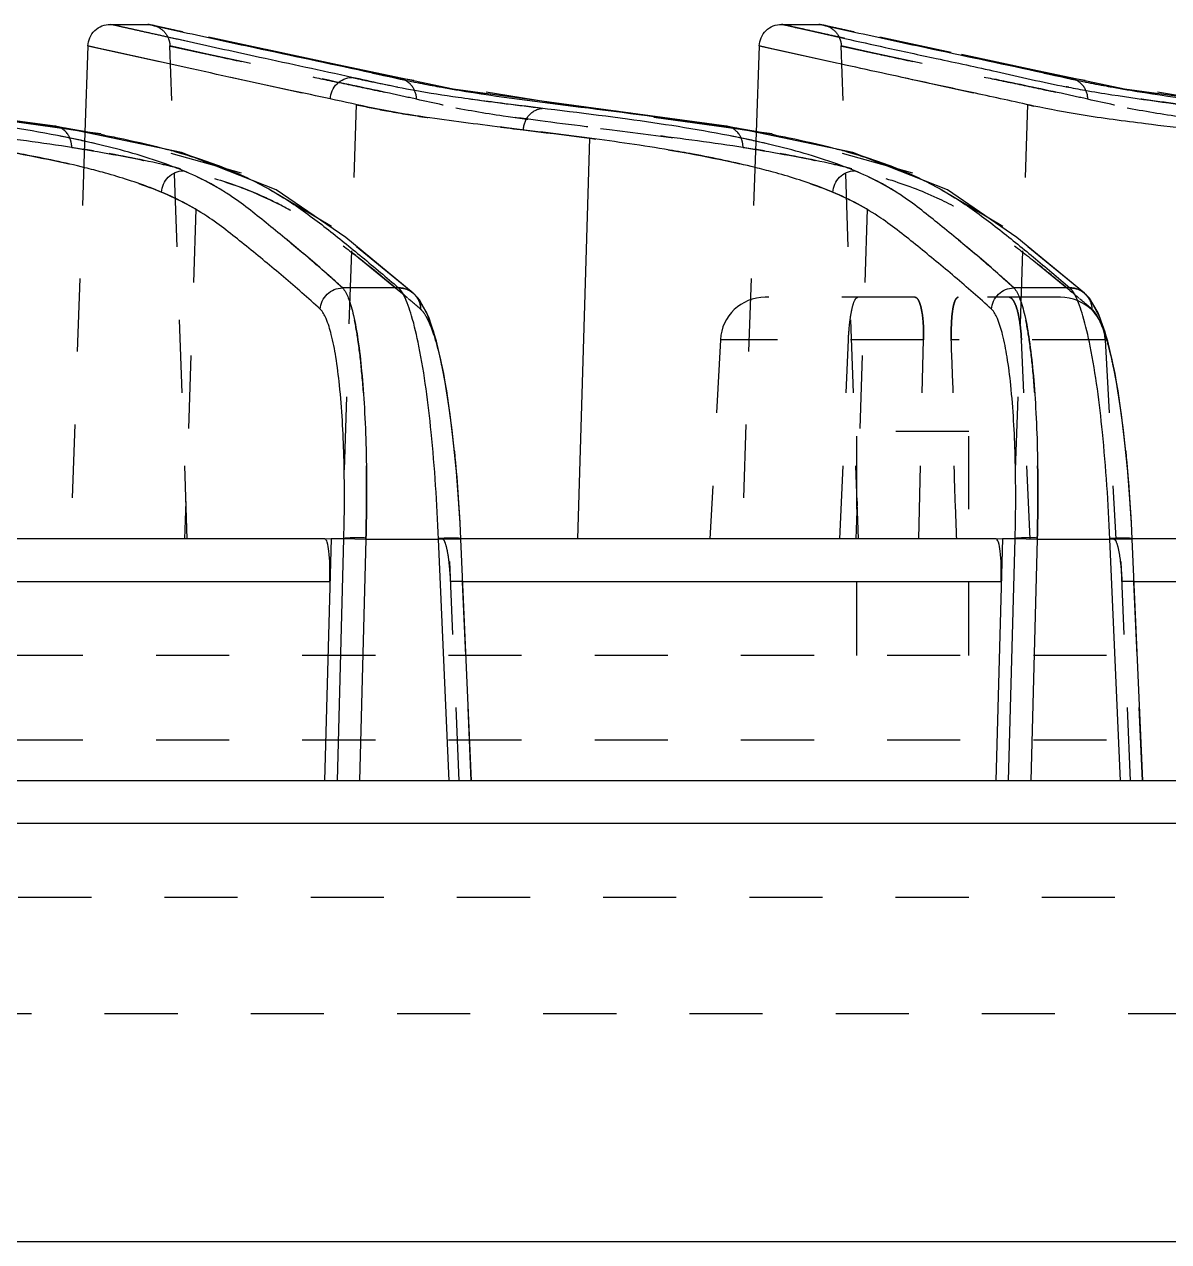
# Model space of a CAD drawing. Header units: millimetres. Extents: x 547 to 3706, y -10485 to 2068.
# Drawn here: x 1372.99 to 1398.56, y 1363.38 to 1390.58 of the extents above; entities that cross this region are included whole.
import ezdxf

# ---------------------------------------------------------------- set-up
doc = ezdxf.new("R2010")
doc.units = ezdxf.units.MM
doc.header["$LTSCALE"] = 16.335
doc.linetypes.add('HIDDEN', pattern=[0.2, 0.1, -0.1])
doc.layers.get('0').update_dxf_attribs({"linetype": 'CONTINUOUS'})
doc.layers.add('DEFAULT_2', color=8, linetype='HIDDEN')

msp = doc.modelspace()

# ---------------------------------------------------------------- linework, layer by layer
at = {"color": 7, "linetype": 'Continuous'}
for p, q in [((1374.91, 1390.583), (1375.744, 1390.583)), ((1375.156, 1390.528), (1374.91, 1390.583)), ((1375.686, 1390.41), (1375.156, 1390.528)), ((1375.969, 1390.535), (1376.537, 1390.411)), ((1389.91, 1390.583), (1390.744, 1390.583)), ((1390.298, 1390.497), (1390.628, 1390.423)), ((1390.628, 1390.423), (1391.327, 1390.268)), ((1390.969, 1390.535), (1391.537, 1390.411)), ((1375.785, 1390.388), (1375.686, 1390.41)), ((1376.673, 1390.191), (1375.785, 1390.388)), ((1374.41, 1390.1), (1374.343, 1388.169)), ((1374.661, 1390.045), (1374.41, 1390.1)), ((1374.971, 1389.976), (1374.661, 1390.045)), ((1376.733, 1389.587), (1374.971, 1389.976)), ((1389.41, 1390.1), (1389.343, 1388.169)), ((1389.695, 1390.037), (1389.41, 1390.1)), ((1389.9, 1389.991), (1389.695, 1390.037)), ((1391.14, 1389.718), (1389.9, 1389.991)), ((1382.572, 1389.133), (1379.988, 1389.677)), ((1391.22, 1389.7), (1391.14, 1389.718)), ((1381.378, 1389.378), (1381.371, 1389.38)), ((1396.378, 1389.378), (1396.371, 1389.38)), ((1373.677, 1388.307), (1367.572, 1389.133)), ((1388.677, 1388.307), (1382.572, 1389.133)), ((1373.677, 1388.308), (1373.589, 1388.311)), ((1374.343, 1388.184), (1373.673, 1388.278)), ((1373.677, 1388.308), (1373.677, 1388.308)), ((1376.499, 1387.72), (1373.677, 1388.308)), ((1388.677, 1388.308), (1388.589, 1388.311)), ((1389.343, 1388.184), (1388.673, 1388.278)), ((1388.677, 1388.308), (1388.677, 1388.308)), ((1391.499, 1387.72), (1388.677, 1388.308)), ((1385.62, 1388.037), (1385.351, 1379.084)), ((1378.617, 1386.883), (1376.499, 1387.72)), ((1393.617, 1386.883), (1391.499, 1387.72)), ((1380.17, 1385.823), (1378.617, 1386.883)), ((1395.17, 1385.823), (1393.617, 1386.883)), ((1381.678, 1384.577), (1380.17, 1385.823)), ((1396.678, 1384.577), (1395.17, 1385.823)), ((1381.351, 1384.695), (1380.097, 1384.695)), ((1381.67, 1384.584), (1381.678, 1384.577)), ((1396.351, 1384.695), (1395.097, 1384.695)), ((1396.67, 1384.584), (1396.678, 1384.577)), ((1382.744, 1379.088), (1382.728, 1379.434)), ((1397.744, 1379.088), (1397.728, 1379.434)), ((1379.702, 1379.084), (1367.745, 1379.084)), ((1379.844, 1379.094), (1379.695, 1373.684)), ((1379.844, 1379.094), (1380.129, 1379.094)), ((1379.984, 1373.684), (1380.129, 1379.094)), ((1380.623, 1379.083), (1380.478, 1373.684)), ((1380.623, 1379.083), (1382.245, 1379.083)), ((1382.481, 1373.684), (1382.245, 1379.083)), ((1394.702, 1379.084), (1382.744, 1379.084)), ((1382.745, 1379.077), (1382.745, 1379.077)), ((1382.98, 1373.684), (1382.745, 1379.077)), ((1394.844, 1379.094), (1394.695, 1373.684)), ((1394.844, 1379.094), (1395.129, 1379.094)), ((1394.984, 1373.684), (1395.129, 1379.094)), ((1395.623, 1379.083), (1395.478, 1373.684)), ((1395.623, 1379.083), (1397.245, 1379.083)), ((1397.481, 1373.684), (1397.245, 1379.083)), ((1409.702, 1379.084), (1397.744, 1379.084)), ((1397.745, 1379.077), (1397.745, 1379.077)), ((1397.98, 1373.684), (1397.745, 1379.077)), ((1367.786, 1378.136), (1379.817, 1378.136)), ((1382.786, 1378.136), (1394.817, 1378.136)), ((1397.786, 1378.136), (1409.817, 1378.136)), ((1418.425, 1373.684), (1242.425, 1373.684)), ((1242.45, 1372.736), (1418.4, 1372.736)), ((1135.228, 1363.384), (1617.379, 1363.384))]:
    msp.add_line(p, q, dxfattribs=at)
for points in [[(1403.677, 1388.307), (1397.572, 1389.133), (1395.526, 1389.566)], [(1382.143, 1383.702), (1381.984, 1384.135), (1381.788, 1384.463), (1381.669, 1384.584)], [(1397.143, 1383.702), (1396.984, 1384.135), (1396.788, 1384.463), (1396.669, 1384.584)], [(1382.728, 1379.434), (1382.653, 1380.52), (1382.552, 1381.518), (1382.43, 1382.392), (1382.292, 1383.124), (1382.143, 1383.702)], [(1397.728, 1379.434), (1397.653, 1380.52), (1397.552, 1381.518), (1397.43, 1382.392), (1397.292, 1383.124), (1397.143, 1383.702)]]:
    msp.add_lwpolyline(points, dxfattribs=at)
for centre, radius, start, end in [((1387.73, 1418.977), 30.287, 258.8835, 259.586), ((1387.869, 1419.743), 31.065, 259.5897, 260.7091), ((1401.456, 1416.133), 27.439, 259.0992, 259.9828), ((1402.73, 1418.977), 30.287, 258.8835, 259.586), ((1402.869, 1419.743), 31.065, 259.5897, 260.7091), ((1367.908, 1351.309), 37.436, 81.1189, 81.2704), ((1368.679, 1356.161), 32.523, 79.3127, 81.1418), ((1382.908, 1351.309), 37.436, 81.1189, 81.2704), ((1383.679, 1356.161), 32.523, 79.3127, 81.1418)]:
    msp.add_arc(centre, radius, start, end, dxfattribs=at)
for points, knots in [([(1374.41, 1390.1), (1374.414, 1390.225), (1374.525, 1390.481), (1374.785, 1390.583), (1374.91, 1390.583)], [0, 0, 0, 0, 0.500127, 1, 1, 1, 1]), ([(1375.744, 1390.583), (1375.766, 1390.583), (1375.841, 1390.561), (1375.915, 1390.547), (1375.969, 1390.535)], [0, 0, 0, 0, 0.28563, 1, 1, 1, 1]), ([(1389.41, 1390.1), (1389.414, 1390.225), (1389.525, 1390.481), (1389.785, 1390.583), (1389.91, 1390.583)], [0, 0, 0, 0, 0.500127, 1, 1, 1, 1]), ([(1389.91, 1390.583), (1389.921, 1390.583), (1389.957, 1390.574), (1390.032, 1390.559), (1390.15, 1390.53), (1390.243, 1390.509), (1390.298, 1390.497)], [0, 0, 0, 0, 0.087157, 0.275051, 0.575468, 1, 1, 1, 1]), ([(1390.744, 1390.583), (1390.766, 1390.583), (1390.841, 1390.561), (1390.915, 1390.547), (1390.969, 1390.535)], [0, 0, 0, 0, 0.28563, 1, 1, 1, 1]), ([(1376.537, 1390.411), (1377.069, 1390.296), (1378.419, 1389.998), (1379.773, 1389.718), (1380.591, 1389.537)], [0, 0, 0, 0, 0.39435, 1, 1, 1, 1]), ([(1380.309, 1389.398), (1379.621, 1389.548), (1378.408, 1389.807), (1377.197, 1390.075), (1376.673, 1390.191)], [0, 0, 0, 0, 0.567555, 1, 1, 1, 1]), ([(1391.327, 1390.268), (1391.625, 1390.201), (1392.304, 1390.047), (1393.434, 1389.807), (1394.784, 1389.516), (1395.747, 1389.29), (1396.267, 1389.189)], [0, 0, 0, 0, 0.181231, 0.413109, 0.685688, 1, 1, 1, 1]), ([(1391.537, 1390.411), (1392.069, 1390.296), (1393.419, 1389.998), (1394.773, 1389.718), (1395.591, 1389.537)], [0, 0, 0, 0, 0.39435, 1, 1, 1, 1]), ([(1395.55, 1388.758), (1395.327, 1388.805), (1394.892, 1388.903), (1394.064, 1389.082), (1392.842, 1389.343), (1391.835, 1389.565), (1391.22, 1389.7)], [0, 0, 0, 0, 0.154403, 0.302082, 0.573433, 1, 1, 1, 1]), ([(1373.73, 1388.098), (1372.98, 1388.245), (1371.361, 1388.491), (1369.34, 1388.731), (1367.754, 1388.933), (1366.784, 1389.083), (1365.994, 1389.244), (1365.527, 1389.351), (1365.309, 1389.398)], [0, 0, 0, 0, 0.268849, 0.575809, 0.716443, 0.831374, 0.921317, 1, 1, 1, 1]), ([(1379.826, 1388.917), (1379.531, 1388.981), (1378.499, 1389.202), (1377.468, 1389.425), (1376.733, 1389.587)], [0, 0, 0, 0, 0.286926, 1, 1, 1, 1]), ([(1379.827, 1388.917), (1379.833, 1389.04), (1379.938, 1389.289), (1380.188, 1389.397), (1380.309, 1389.398)], [0, 0, 0, 0, 0.505805, 1, 1, 1, 1]), ([(1388.73, 1388.098), (1387.98, 1388.245), (1386.361, 1388.491), (1384.34, 1388.731), (1382.754, 1388.933), (1381.784, 1389.083), (1380.994, 1389.244), (1380.527, 1389.351), (1380.309, 1389.398)], [0, 0, 0, 0, 0.268849, 0.575809, 0.716443, 0.831374, 0.921317, 1, 1, 1, 1]), ([(1380.591, 1389.537), (1380.691, 1389.515), (1381.123, 1389.418), (1381.556, 1389.325), (1381.89, 1389.259)], [0, 0, 0, 0, 0.231806, 1, 1, 1, 1]), ([(1395.591, 1389.537), (1395.691, 1389.515), (1396.123, 1389.418), (1396.556, 1389.325), (1396.89, 1389.259)], [0, 0, 0, 0, 0.231806, 1, 1, 1, 1]), ([(1367.853, 1389.086), (1368.764, 1388.936), (1370.682, 1388.714), (1372.593, 1388.451), (1373.59, 1388.311)], [0, 0, 0, 0, 0.478545, 1, 1, 1, 1]), ([(1382.853, 1389.086), (1383.764, 1388.936), (1385.682, 1388.714), (1387.593, 1388.451), (1388.59, 1388.311)], [0, 0, 0, 0, 0.478545, 1, 1, 1, 1]), ([(1396.683, 1389.112), (1396.884, 1389.077), (1397.839, 1388.919), (1398.8, 1388.794), (1399.558, 1388.705)], [0, 0, 0, 0, 0.210961, 1, 1, 1, 1]), ([(1397.853, 1389.086), (1398.764, 1388.936), (1400.682, 1388.714), (1402.593, 1388.451), (1403.59, 1388.311)], [0, 0, 0, 0, 0.478545, 1, 1, 1, 1]), ([(1385.619, 1388.038), (1385.001, 1388.119), (1383.812, 1388.265), (1382.196, 1388.461), (1380.882, 1388.677), (1380.145, 1388.848), (1379.826, 1388.917)], [0, 0, 0, 0, 0.318636, 0.613128, 0.833132, 1, 1, 1, 1]), ([(1399.139, 1388.224), (1398.773, 1388.269), (1397.927, 1388.374), (1396.727, 1388.529), (1395.9, 1388.684), (1395.55, 1388.758)], [0, 0, 0, 0, 0.304689, 0.704779, 1, 1, 1, 1]), ([(1372.989, 1387.672), (1372.82, 1387.704), (1372.076, 1387.837), (1371.327, 1387.944), (1370.749, 1388.021)], [0, 0, 0, 0, 0.227666, 1, 1, 1, 1]), ([(1374.675, 1387.893), (1374.6, 1387.911), (1374.286, 1387.984), (1373.971, 1388.05), (1373.73, 1388.098)], [0, 0, 0, 0, 0.237703, 1, 1, 1, 1]), ([(1374.711, 1388.12), (1374.833, 1388.097), (1375.288, 1388.007), (1375.74, 1387.904), (1376.067, 1387.819)], [0, 0, 0, 0, 0.269618, 1, 1, 1, 1]), ([(1387.934, 1387.682), (1387.759, 1387.715), (1386.99, 1387.851), (1386.217, 1387.959), (1385.619, 1388.038)], [0, 0, 0, 0, 0.227604, 1, 1, 1, 1]), ([(1389.675, 1387.893), (1389.6, 1387.911), (1389.286, 1387.984), (1388.971, 1388.05), (1388.73, 1388.098)], [0, 0, 0, 0, 0.237703, 1, 1, 1, 1]), ([(1389.711, 1388.12), (1389.833, 1388.097), (1390.288, 1388.007), (1390.74, 1387.904), (1391.067, 1387.819)], [0, 0, 0, 0, 0.269618, 1, 1, 1, 1]), ([(1376.54, 1387.313), (1376.409, 1387.367), (1375.8, 1387.599), (1375.171, 1387.774), (1374.675, 1387.893)], [0, 0, 0, 0, 0.217484, 1, 1, 1, 1]), ([(1376.067, 1387.819), (1376.177, 1387.791), (1376.577, 1387.682), (1376.973, 1387.556), (1377.256, 1387.452)], [0, 0, 0, 0, 0.272323, 1, 1, 1, 1]), ([(1391.54, 1387.313), (1391.409, 1387.367), (1390.8, 1387.599), (1390.171, 1387.774), (1389.675, 1387.893)], [0, 0, 0, 0, 0.217484, 1, 1, 1, 1]), ([(1391.067, 1387.819), (1391.177, 1387.791), (1391.577, 1387.682), (1391.973, 1387.556), (1392.256, 1387.452)], [0, 0, 0, 0, 0.272323, 1, 1, 1, 1]), ([(1374.735, 1387.277), (1374.605, 1387.312), (1374.027, 1387.463), (1373.443, 1387.587), (1372.989, 1387.672)], [0, 0, 0, 0, 0.226596, 1, 1, 1, 1]), ([(1377.256, 1387.452), (1377.313, 1387.431), (1377.529, 1387.349), (1377.743, 1387.259), (1377.897, 1387.188)], [0, 0, 0, 0, 0.263344, 1, 1, 1, 1]), ([(1389.72, 1387.281), (1389.586, 1387.317), (1388.996, 1387.471), (1388.398, 1387.596), (1387.934, 1387.682)], [0, 0, 0, 0, 0.226234, 1, 1, 1, 1]), ([(1392.256, 1387.452), (1392.313, 1387.431), (1392.529, 1387.349), (1392.743, 1387.259), (1392.897, 1387.188)], [0, 0, 0, 0, 0.263344, 1, 1, 1, 1]), ([(1376.055, 1386.833), (1375.958, 1386.873), (1375.526, 1387.043), (1375.082, 1387.181), (1374.735, 1387.277)], [0, 0, 0, 0, 0.225465, 1, 1, 1, 1]), ([(1376.055, 1386.833), (1376.062, 1386.956), (1376.17, 1387.203), (1376.419, 1387.31), (1376.54, 1387.313)], [0, 0, 0, 0, 0.504014, 1, 1, 1, 1]), ([(1380.097, 1384.695), (1379.826, 1384.943), (1379.284, 1385.422), (1378.454, 1386.097), (1377.591, 1386.8), (1376.918, 1387.157), (1376.54, 1387.313)], [0, 0, 0, 0, 0.248202, 0.489414, 0.72395, 1, 1, 1, 1]), ([(1377.897, 1387.188), (1378.246, 1387.028), (1378.884, 1386.675), (1379.74, 1386.033), (1380.547, 1385.377), (1381.083, 1384.929), (1381.351, 1384.695)], [0, 0, 0, 0, 0.269558, 0.509562, 0.750407, 1, 1, 1, 1]), ([(1391.055, 1386.833), (1390.957, 1386.873), (1390.52, 1387.045), (1390.07, 1387.185), (1389.72, 1387.281)], [0, 0, 0, 0, 0.22522, 1, 1, 1, 1]), ([(1391.055, 1386.833), (1391.062, 1386.956), (1391.17, 1387.203), (1391.419, 1387.31), (1391.54, 1387.313)], [0, 0, 0, 0, 0.504015, 1, 1, 1, 1]), ([(1395.097, 1384.695), (1394.826, 1384.943), (1394.284, 1385.422), (1393.454, 1386.097), (1392.591, 1386.8), (1391.918, 1387.157), (1391.54, 1387.313)], [0, 0, 0, 0, 0.248202, 0.489414, 0.72395, 1, 1, 1, 1]), ([(1392.897, 1387.188), (1393.246, 1387.028), (1393.884, 1386.675), (1394.74, 1386.033), (1395.547, 1385.377), (1396.083, 1384.929), (1396.351, 1384.695)], [0, 0, 0, 0, 0.269558, 0.509562, 0.750407, 1, 1, 1, 1]), ([(1379.602, 1384.217), (1379.332, 1384.465), (1378.79, 1384.944), (1377.96, 1385.617), (1377.099, 1386.318), (1376.43, 1386.677), (1376.055, 1386.833)], [0, 0, 0, 0, 0.24859, 0.490225, 0.724923, 1, 1, 1, 1]), ([(1394.602, 1384.217), (1394.332, 1384.465), (1393.79, 1384.944), (1392.96, 1385.617), (1392.099, 1386.318), (1391.43, 1386.677), (1391.055, 1386.833)], [0, 0, 0, 0, 0.24859, 0.490225, 0.724923, 1, 1, 1, 1]), ([(1379.602, 1384.217), (1379.609, 1384.34), (1379.721, 1384.589), (1379.974, 1384.693), (1380.097, 1384.695)], [0, 0, 0, 0, 0.500358, 1, 1, 1, 1]), ([(1380.097, 1384.695), (1380.157, 1384.634), (1380.254, 1384.425), (1380.362, 1384.034), (1380.457, 1383.484), (1380.536, 1382.794), (1380.594, 1381.982), (1380.642, 1380.732), (1380.64, 1379.754), (1380.623, 1379.083)], [0, 0, 0, 0, 0.045467, 0.117394, 0.215709, 0.339179, 0.484153, 0.645348, 1, 1, 1, 1]), ([(1381.471, 1384.523), (1381.461, 1384.541), (1381.427, 1384.602), (1381.387, 1384.661), (1381.351, 1384.695)], [0, 0, 0, 0, 0.294118, 1, 1, 1, 1]), ([(1381.351, 1384.695), (1381.378, 1384.695), (1381.491, 1384.686), (1381.603, 1384.639), (1381.67, 1384.584)], [0, 0, 0, 0, 0.239041, 1, 1, 1, 1]), ([(1381.805, 1383.395), (1381.76, 1383.622), (1381.671, 1384.005), (1381.545, 1384.38), (1381.471, 1384.523)], [0, 0, 0, 0, 0.589777, 1, 1, 1, 1]), ([(1394.602, 1384.217), (1394.609, 1384.34), (1394.721, 1384.589), (1394.974, 1384.693), (1395.097, 1384.695)], [0, 0, 0, 0, 0.500358, 1, 1, 1, 1]), ([(1395.097, 1384.695), (1395.157, 1384.634), (1395.254, 1384.425), (1395.362, 1384.034), (1395.457, 1383.484), (1395.536, 1382.794), (1395.594, 1381.982), (1395.642, 1380.732), (1395.64, 1379.754), (1395.623, 1379.083)], [0, 0, 0, 0, 0.045467, 0.117394, 0.215709, 0.339179, 0.484153, 0.645348, 1, 1, 1, 1]), ([(1396.471, 1384.523), (1396.461, 1384.541), (1396.427, 1384.602), (1396.387, 1384.661), (1396.351, 1384.695)], [0, 0, 0, 0, 0.294118, 1, 1, 1, 1]), ([(1396.351, 1384.695), (1396.378, 1384.695), (1396.491, 1384.686), (1396.603, 1384.639), (1396.67, 1384.584)], [0, 0, 0, 0, 0.239041, 1, 1, 1, 1]), ([(1396.805, 1383.395), (1396.76, 1383.622), (1396.671, 1384.005), (1396.545, 1384.38), (1396.471, 1384.523)], [0, 0, 0, 0, 0.589777, 1, 1, 1, 1]), ([(1380.129, 1379.094), (1380.145, 1379.708), (1380.148, 1380.851), (1380.075, 1382.207), (1379.962, 1383.112), (1379.867, 1383.613), (1379.758, 1383.972), (1379.66, 1384.16), (1379.602, 1384.217)], [0, 0, 0, 0, 0.354503, 0.659741, 0.782637, 0.881127, 0.953254, 1, 1, 1, 1]), ([(1395.129, 1379.094), (1395.145, 1379.708), (1395.148, 1380.851), (1395.075, 1382.207), (1394.962, 1383.112), (1394.867, 1383.613), (1394.758, 1383.972), (1394.66, 1384.16), (1394.602, 1384.217)], [0, 0, 0, 0, 0.354502, 0.65974, 0.782635, 0.881125, 0.953253, 1, 1, 1, 1]), ([(1382.245, 1379.083), (1382.213, 1379.881), (1382.116, 1381.324), (1381.933, 1382.76), (1381.805, 1383.395)], [0, 0, 0, 0, 0.552233, 1, 1, 1, 1]), ([(1397.245, 1379.083), (1397.213, 1379.881), (1397.116, 1381.324), (1396.933, 1382.76), (1396.805, 1383.395)], [0, 0, 0, 0, 0.552233, 1, 1, 1, 1]), ([(1379.817, 1378.136), (1379.82, 1378.259), (1379.82, 1378.484), (1379.803, 1378.777), (1379.772, 1378.968), (1379.739, 1379.06), (1379.713, 1379.084), (1379.702, 1379.084)], [0, 0, 0, 0, 0.37769, 0.694682, 0.906647, 0.966633, 1, 1, 1, 1]), ([(1380.624, 1379.106), (1380.568, 1379.108), (1380.459, 1379.109), (1380.312, 1379.109), (1380.204, 1379.103), (1380.147, 1379.1), (1380.129, 1379.094)], [0, 0, 0, 0, 0.340385, 0.65881, 0.889712, 1, 1, 1, 1]), ([(1382.744, 1379.088), (1382.744, 1379.091), (1382.726, 1379.094), (1382.701, 1379.098), (1382.651, 1379.101), (1382.558, 1379.103), (1382.42, 1379.101), (1382.304, 1379.097), (1382.245, 1379.095)], [0, 0, 0, 0, 0.021445, 0.079467, 0.175833, 0.30753, 0.643365, 1, 1, 1, 1]), ([(1394.817, 1378.136), (1394.82, 1378.259), (1394.82, 1378.484), (1394.803, 1378.777), (1394.772, 1378.968), (1394.739, 1379.06), (1394.713, 1379.084), (1394.702, 1379.084)], [0, 0, 0, 0, 0.37769, 0.694682, 0.906646, 0.966632, 1, 1, 1, 1]), ([(1395.624, 1379.106), (1395.568, 1379.108), (1395.459, 1379.109), (1395.312, 1379.109), (1395.204, 1379.103), (1395.147, 1379.1), (1395.129, 1379.094)], [0, 0, 0, 0, 0.340385, 0.65881, 0.889712, 1, 1, 1, 1]), ([(1397.744, 1379.088), (1397.744, 1379.091), (1397.726, 1379.094), (1397.701, 1379.098), (1397.651, 1379.101), (1397.558, 1379.103), (1397.42, 1379.101), (1397.304, 1379.097), (1397.245, 1379.095)], [0, 0, 0, 0, 0.021445, 0.079467, 0.175833, 0.30753, 0.643365, 1, 1, 1, 1])]:
    msp.add_open_spline(points, degree=3, knots=knots, dxfattribs=at)
at = {"layer": 'DEFAULT_2', "color": 8, "linetype": 'HIDDEN'}
for p, q in [((1375.744, 1390.583), (1375.845, 1390.572)), ((1378.699, 1389.952), (1375.845, 1390.572)), ((1390.744, 1390.583), (1390.845, 1390.572)), ((1393.699, 1389.952), (1390.845, 1390.572)), ((1374.41, 1390.1), (1380.4, 1388.79)), ((1376.629, 1379.084), (1376.244, 1390.1)), ((1376.907, 1389.955), (1376.244, 1390.1)), ((1379.988, 1389.677), (1378.185, 1390.064)), ((1389.41, 1390.1), (1395.4, 1388.79)), ((1391.629, 1379.084), (1391.244, 1390.1)), ((1391.907, 1389.955), (1391.244, 1390.1)), ((1395.526, 1389.566), (1393.185, 1390.064)), ((1381.371, 1389.38), (1381.268, 1389.39)), ((1384.919, 1388.805), (1381.371, 1389.38)), ((1396.371, 1389.38), (1396.268, 1389.39)), ((1399.919, 1388.805), (1396.371, 1389.38)), ((1373.673, 1388.278), (1369.919, 1388.805)), ((1380.406, 1388.79), (1380.081, 1379.084)), ((1388.673, 1388.278), (1384.919, 1388.805)), ((1395.406, 1388.79), (1395.081, 1379.084)), ((1395.4, 1388.79), (1395.55, 1388.758)), ((1374.343, 1388.169), (1374.025, 1379.084)), ((1374.697, 1388.134), (1374.343, 1388.184)), ((1377.844, 1387.256), (1374.697, 1388.134)), ((1389.343, 1388.169), (1389.025, 1379.084)), ((1389.697, 1388.134), (1389.343, 1388.184)), ((1392.844, 1387.256), (1389.697, 1388.134)), ((1379.856, 1386.065), (1377.844, 1387.256)), ((1394.856, 1386.065), (1392.844, 1387.256)), ((1376.824, 1386.45), (1376.571, 1379.084)), ((1391.824, 1386.45), (1391.571, 1379.084)), ((1381.678, 1384.577), (1379.856, 1386.065)), ((1396.678, 1384.577), (1394.856, 1386.065)), ((1396.291, 1384.686), (1396.252, 1384.719)), ((1381.667, 1384.586), (1381.678, 1384.577)), ((1381.816, 1384.427), (1381.667, 1384.586)), ((1392.891, 1384.484), (1389.542, 1384.484)), ((1396.142, 1384.484), (1393.857, 1384.484)), ((1396.667, 1384.586), (1396.678, 1384.577)), ((1396.816, 1384.427), (1396.667, 1384.586)), ((1388.543, 1383.536), (1388.31, 1379.084)), ((1393.083, 1383.536), (1388.543, 1383.536)), ((1391.215, 1379.084), (1391.404, 1383.536)), ((1392.978, 1379.084), (1393.083, 1383.536)), ((1397.142, 1383.536), (1393.702, 1383.536)), ((1395.464, 1379.084), (1395.269, 1383.536)), ((1397.142, 1383.536), (1397.376, 1379.084)), ((1397.361, 1382.782), (1397.199, 1383.507)), ((1394.093, 1381.484), (1391.593, 1381.484)), ((1391.593, 1376.484), (1391.593, 1381.484)), ((1394.093, 1376.484), (1394.093, 1381.484)), ((1382.728, 1379.434), (1382.72, 1379.578)), ((1397.728, 1379.434), (1397.72, 1379.578)), ((1379.702, 1379.084), (1379.844, 1379.094)), ((1379.844, 1379.094), (1380.129, 1379.094)), ((1380.129, 1379.094), (1380.623, 1379.083)), ((1382.245, 1379.083), (1382.332, 1379.084)), ((1382.245, 1379.083), (1382.744, 1379.084)), ((1382.707, 1373.684), (1382.474, 1379.083)), ((1382.739, 1379.083), (1382.474, 1379.083)), ((1382.853, 1376.484), (1382.739, 1379.083)), ((1382.74, 1379.072), (1382.745, 1379.077)), ((1382.74, 1379.072), (1382.745, 1379.077)), ((1394.702, 1379.084), (1394.844, 1379.094)), ((1394.844, 1379.094), (1395.129, 1379.094)), ((1395.129, 1379.094), (1395.623, 1379.083)), ((1397.245, 1379.083), (1397.376, 1379.084)), ((1397.245, 1379.083), (1397.744, 1379.084)), ((1397.707, 1373.684), (1397.474, 1379.083)), ((1397.739, 1379.083), (1397.474, 1379.083)), ((1397.853, 1376.484), (1397.739, 1379.083)), ((1397.74, 1379.072), (1397.745, 1379.077)), ((1397.74, 1379.072), (1397.745, 1379.077)), ((1382.786, 1378.136), (1382.514, 1378.136)), ((1397.786, 1378.136), (1397.514, 1378.136)), ((1446.174, 1376.484), (1154.54, 1376.484)), ((1382.975, 1373.684), (1382.853, 1376.484)), ((1397.975, 1373.684), (1397.853, 1376.484)), ((1446.174, 1374.589), (1220.173, 1374.589)), ((1137.631, 1371.084), (1548.823, 1371.084)), ((1142.827, 1368.484), (1543.627, 1368.484))]:
    msp.add_line(p, q, dxfattribs=at)
for points in [[(1382.72, 1379.578), (1382.629, 1380.787), (1382.507, 1381.869), (1382.361, 1382.782), (1382.199, 1383.507), (1382.025, 1384.04), (1381.816, 1384.427)], [(1397.199, 1383.507), (1397.025, 1384.04), (1396.816, 1384.427)], [(1397.72, 1379.578), (1397.629, 1380.787), (1397.507, 1381.869), (1397.361, 1382.782)]]:
    msp.add_lwpolyline(points, dxfattribs=at)
for centre, radius, start, end in [((1369.749, 1336.387), 53.876, 77.1248, 77.684), ((1384.783, 1336.535), 53.725, 77.1243, 77.677), ((1368.058, 1348.866), 39.423, 80.5494, 81.5961), ((1383.058, 1348.866), 39.423, 80.5494, 81.5961), ((1371.381, 1355.073), 38.697, 50.0051, 51.2324), ((1381.361, 1384.209), 0.486, 50.9434, 91.174), ((1310.702, 1301.039), 109.452, 49.45931, 49.65212), ((1389.542, 1383.484), 1, 90, 177), ((1396.144, 1383.484), 1, 3, 90), ((1354.956, 1335.478), 64.266, 49.66337, 49.96908), ((1396.361, 1384.209), 0.486, 50.9434, 91.174), ((1325.702, 1301.039), 109.452, 49.45931, 49.65212)]:
    msp.add_arc(centre, radius, start, end, dxfattribs=at)
for points, knots in [([(1376.673, 1390.191), (1376.5, 1390.229), (1376.2, 1390.296), (1375.799, 1390.385), (1375.482, 1390.455), (1375.254, 1390.507), (1375.05, 1390.55), (1375.001, 1390.566), (1374.898, 1390.583), (1374.91, 1390.583)], [0, 0, 0, 0, 0.294165, 0.509214, 0.686638, 0.823569, 0.92137, 0.980737, 1, 1, 1, 1]), ([(1376.536, 1390.411), (1376.455, 1390.428), (1376.308, 1390.46), (1376.11, 1390.504), (1375.957, 1390.536), (1375.848, 1390.562), (1375.782, 1390.573), (1375.753, 1390.583), (1375.746, 1390.583)], [0, 0, 0, 0, 0.308301, 0.556967, 0.750599, 0.889068, 0.972245, 1, 1, 1, 1]), ([(1375.847, 1390.571), (1375.911, 1390.557), (1376.036, 1390.505), (1376.131, 1390.406), (1376.166, 1390.35)], [0, 0, 0, 0, 0.496405, 1, 1, 1, 1]), ([(1391.327, 1390.268), (1391.269, 1390.28), (1391.086, 1390.321), (1390.799, 1390.385), (1390.482, 1390.455), (1390.254, 1390.507), (1390.05, 1390.55), (1390.001, 1390.566), (1389.898, 1390.583), (1389.91, 1390.583)], [0, 0, 0, 0, 0.121649, 0.389259, 0.610048, 0.780446, 0.902151, 0.976029, 1, 1, 1, 1]), ([(1391.536, 1390.411), (1391.455, 1390.428), (1391.308, 1390.46), (1391.11, 1390.504), (1390.957, 1390.536), (1390.848, 1390.562), (1390.782, 1390.573), (1390.753, 1390.583), (1390.746, 1390.583)], [0, 0, 0, 0, 0.308301, 0.556967, 0.750599, 0.889068, 0.972245, 1, 1, 1, 1]), ([(1390.847, 1390.571), (1390.911, 1390.557), (1391.036, 1390.505), (1391.131, 1390.406), (1391.166, 1390.35)], [0, 0, 0, 0, 0.496405, 1, 1, 1, 1]), ([(1376.166, 1390.35), (1376.178, 1390.331), (1376.219, 1390.253), (1376.242, 1390.165), (1376.244, 1390.1)], [0, 0, 0, 0, 0.261141, 1, 1, 1, 1]), ([(1391.166, 1390.35), (1391.178, 1390.331), (1391.219, 1390.253), (1391.242, 1390.165), (1391.244, 1390.1)], [0, 0, 0, 0, 0.261141, 1, 1, 1, 1]), ([(1361.244, 1390.1), (1361.244, 1390.101), (1361.25, 1390.098), (1361.256, 1390.099), (1361.271, 1390.094), (1361.299, 1390.089), (1361.35, 1390.077), (1361.426, 1390.061), (1361.525, 1390.039), (1361.645, 1390.013), (1361.787, 1389.982), (1362.019, 1389.931), (1362.363, 1389.856), (1362.839, 1389.753), (1363.4, 1389.631), (1364.047, 1389.49), (1364.786, 1389.331), (1365.61, 1389.16), (1366.503, 1388.969), (1367.53, 1388.727), (1368.83, 1388.51), (1371.04, 1388.232), (1372.829, 1388.019), (1374.049, 1387.831)], [0, 0, 0, 0, 0.000215, 0.00086, 0.001936, 0.003441, 0.007742, 0.013762, 0.021499, 0.030954, 0.042125, 0.055003, 0.085821, 0.123289, 0.167304, 0.21802, 0.275957, 0.34164, 0.411913, 0.486503, 0.584798, 0.715451, 1, 1, 1, 1]), ([(1376.244, 1390.1), (1376.242, 1390.104), (1376.259, 1390.095), (1376.269, 1390.096), (1376.301, 1390.087), (1376.349, 1390.078), (1376.426, 1390.06), (1376.524, 1390.039), (1376.645, 1390.013), (1376.787, 1389.982), (1377.019, 1389.931), (1377.363, 1389.856), (1377.839, 1389.753), (1378.4, 1389.631), (1379.047, 1389.49), (1379.786, 1389.331), (1380.61, 1389.16), (1381.503, 1388.969), (1382.53, 1388.727), (1383.83, 1388.51), (1386.04, 1388.232), (1387.829, 1388.019), (1389.049, 1387.831)], [0, 0, 0, 0, 0.00086, 0.001936, 0.003441, 0.007742, 0.013762, 0.021499, 0.030954, 0.042125, 0.055003, 0.085821, 0.123289, 0.167304, 0.21802, 0.275957, 0.34164, 0.411913, 0.486503, 0.584798, 0.715451, 1, 1, 1, 1]), ([(1381.241, 1389.023), (1380.756, 1389.13), (1379.865, 1389.313), (1378.421, 1389.626), (1377.462, 1389.834), (1376.907, 1389.955)], [0, 0, 0, 0, 0.336186, 0.615572, 1, 1, 1, 1]), ([(1391.244, 1390.1), (1391.244, 1390.101), (1391.25, 1390.098), (1391.256, 1390.099), (1391.271, 1390.094), (1391.299, 1390.089), (1391.35, 1390.077), (1391.426, 1390.061), (1391.525, 1390.039), (1391.645, 1390.013), (1391.787, 1389.982), (1392.019, 1389.931), (1392.363, 1389.856), (1392.839, 1389.753), (1393.4, 1389.631), (1394.047, 1389.49), (1394.786, 1389.331), (1395.61, 1389.16), (1396.503, 1388.969), (1397.53, 1388.727), (1398.83, 1388.51), (1401.04, 1388.232), (1402.829, 1388.019), (1404.049, 1387.831)], [0, 0, 0, 0, 0.000215, 0.00086, 0.001936, 0.003441, 0.007742, 0.013762, 0.021499, 0.030954, 0.042125, 0.055003, 0.085821, 0.123289, 0.167304, 0.21802, 0.275957, 0.34164, 0.411913, 0.486503, 0.584798, 0.715451, 1, 1, 1, 1]), ([(1396.249, 1389.022), (1395.763, 1389.128), (1394.87, 1389.312), (1393.423, 1389.626), (1392.463, 1389.834), (1391.907, 1389.955)], [0, 0, 0, 0, 0.33619, 0.615624, 1, 1, 1, 1]), ([(1377.896, 1387.186), (1377.569, 1387.337), (1376.517, 1387.739), (1374.411, 1388.212), (1371.57, 1388.607), (1369.057, 1388.898), (1367.275, 1389.168), (1366.562, 1389.314), (1366.268, 1389.39)], [0, 0, 0, 0, 0.091144, 0.283471, 0.544289, 0.816314, 0.923109, 1, 1, 1, 1]), ([(1384.559, 1388.705), (1384.025, 1388.768), (1383.064, 1388.887), (1381.775, 1389.087), (1380.893, 1389.263), (1380.436, 1389.364), (1380.307, 1389.393)], [0, 0, 0, 0, 0.374077, 0.674133, 0.90843, 1, 1, 1, 1]), ([(1392.896, 1387.186), (1392.569, 1387.337), (1391.517, 1387.739), (1389.411, 1388.212), (1386.57, 1388.607), (1384.057, 1388.898), (1382.275, 1389.168), (1381.562, 1389.314), (1381.268, 1389.39)], [0, 0, 0, 0, 0.091144, 0.283471, 0.544289, 0.816314, 0.923109, 1, 1, 1, 1]), ([(1381.754, 1388.909), (1381.752, 1389.015), (1381.679, 1389.233), (1381.481, 1389.354), (1381.378, 1389.378)], [0, 0, 0, 0, 0.498306, 1, 1, 1, 1]), ([(1407.896, 1387.186), (1407.569, 1387.337), (1406.517, 1387.739), (1404.411, 1388.212), (1401.57, 1388.607), (1399.057, 1388.898), (1397.275, 1389.168), (1396.562, 1389.314), (1396.268, 1389.39)], [0, 0, 0, 0, 0.091144, 0.283471, 0.544289, 0.816314, 0.923109, 1, 1, 1, 1]), ([(1396.754, 1388.909), (1396.752, 1389.015), (1396.679, 1389.233), (1396.481, 1389.354), (1396.378, 1389.378)], [0, 0, 0, 0, 0.498306, 1, 1, 1, 1]), ([(1399.559, 1388.705), (1399.025, 1388.768), (1398.064, 1388.887), (1396.968, 1389.057), (1396.406, 1389.163), (1396.267, 1389.19)], [0, 0, 0, 0, 0.484378, 0.872909, 1, 1, 1, 1]), ([(1373.82, 1387.866), (1373.122, 1387.97), (1371.723, 1388.152), (1369.755, 1388.391), (1368.094, 1388.617), (1367.143, 1388.82), (1366.754, 1388.909)], [0, 0, 0, 0, 0.296377, 0.59206, 0.832562, 1, 1, 1, 1]), ([(1380.4, 1388.79), (1380.626, 1388.741), (1381.133, 1388.636), (1381.992, 1388.497), (1383.013, 1388.363), (1383.75, 1388.272), (1384.138, 1388.224)], [0, 0, 0, 0, 0.183086, 0.410615, 0.690026, 1, 1, 1, 1]), ([(1388.82, 1387.866), (1388.122, 1387.97), (1386.723, 1388.152), (1384.755, 1388.391), (1383.094, 1388.617), (1382.143, 1388.82), (1381.754, 1388.909)], [0, 0, 0, 0, 0.296377, 0.59206, 0.832562, 1, 1, 1, 1]), ([(1403.82, 1387.866), (1403.121, 1387.97), (1401.723, 1388.152), (1399.755, 1388.391), (1398.094, 1388.617), (1397.143, 1388.82), (1396.754, 1388.909)], [0, 0, 0, 0, 0.29638, 0.592062, 0.832562, 1, 1, 1, 1]), ([(1384.139, 1388.225), (1384.147, 1388.343), (1384.229, 1388.575), (1384.452, 1388.698), (1384.56, 1388.705)], [0, 0, 0, 0, 0.52404, 1, 1, 1, 1]), ([(1374.049, 1387.831), (1374.049, 1387.886), (1374.03, 1387.999), (1373.936, 1388.198), (1373.78, 1388.292), (1373.677, 1388.308)], [0, 0, 0, 0, 0.255097, 0.51845, 1, 1, 1, 1]), ([(1389.049, 1387.831), (1389.049, 1387.886), (1389.03, 1387.999), (1388.936, 1388.198), (1388.78, 1388.292), (1388.677, 1388.308)], [0, 0, 0, 0, 0.255097, 0.51845, 1, 1, 1, 1]), ([(1369.138, 1388.225), (1370.047, 1388.113), (1371.695, 1387.912), (1373.631, 1387.564), (1374.902, 1387.237), (1375.839, 1386.939), (1376.464, 1386.662), (1376.821, 1386.45)], [0, 0, 0, 0, 0.346322, 0.628257, 0.74323, 0.842777, 1, 1, 1, 1]), ([(1380.097, 1384.695), (1379.858, 1384.914), (1379.377, 1385.339), (1378.763, 1385.842), (1378.284, 1386.235), (1377.927, 1386.523), (1377.538, 1386.801), (1376.893, 1387.182), (1375.816, 1387.608), (1374.671, 1387.906), (1373.926, 1388.059), (1373.729, 1388.097)], [0, 0, 0, 0, 0.132211, 0.26147, 0.323657, 0.384976, 0.44856, 0.518171, 0.689871, 0.918418, 1, 1, 1, 1]), ([(1384.138, 1388.225), (1385.047, 1388.113), (1386.695, 1387.912), (1388.631, 1387.564), (1389.902, 1387.237), (1390.839, 1386.939), (1391.464, 1386.662), (1391.821, 1386.45)], [0, 0, 0, 0, 0.346322, 0.628257, 0.74323, 0.842777, 1, 1, 1, 1]), ([(1395.097, 1384.695), (1394.858, 1384.914), (1394.377, 1385.339), (1393.763, 1385.842), (1393.284, 1386.235), (1392.927, 1386.523), (1392.538, 1386.801), (1391.893, 1387.182), (1390.816, 1387.608), (1389.671, 1387.906), (1388.926, 1388.059), (1388.729, 1388.097)], [0, 0, 0, 0, 0.132211, 0.26147, 0.323657, 0.384976, 0.44856, 0.518171, 0.689871, 0.918418, 1, 1, 1, 1]), ([(1374.049, 1387.831), (1374.663, 1387.737), (1375.758, 1387.543), (1377.208, 1387.174), (1378.323, 1386.761), (1379.186, 1386.299), (1379.897, 1385.806), (1380.778, 1385.122), (1381.417, 1384.583), (1381.845, 1384.217)], [0, 0, 0, 0, 0.212462, 0.380097, 0.511464, 0.618367, 0.713936, 0.807318, 1, 1, 1, 1]), ([(1376.479, 1387.355), (1376.336, 1387.392), (1375.691, 1387.547), (1375.039, 1387.67), (1374.531, 1387.754)], [0, 0, 0, 0, 0.22334, 1, 1, 1, 1]), ([(1389.049, 1387.831), (1389.663, 1387.737), (1390.758, 1387.543), (1392.208, 1387.174), (1393.323, 1386.761), (1394.186, 1386.299), (1394.897, 1385.806), (1395.778, 1385.122), (1396.417, 1384.583), (1396.845, 1384.217)], [0, 0, 0, 0, 0.212462, 0.380097, 0.511464, 0.618367, 0.713936, 0.807318, 1, 1, 1, 1]), ([(1391.479, 1387.355), (1391.336, 1387.392), (1390.691, 1387.547), (1390.039, 1387.67), (1389.531, 1387.754)], [0, 0, 0, 0, 0.22334, 1, 1, 1, 1]), ([(1381.553, 1384.465), (1381.223, 1384.745), (1380.728, 1385.158), (1380.052, 1385.685), (1379.529, 1386.067), (1378.948, 1386.431), (1377.953, 1386.931), (1377.099, 1387.198), (1376.479, 1387.355)], [0, 0, 0, 0, 0.22001, 0.327407, 0.435246, 0.548778, 0.67505, 1, 1, 1, 1]), ([(1380.623, 1379.083), (1380.64, 1379.755), (1380.642, 1380.733), (1380.594, 1381.984), (1380.536, 1382.796), (1380.457, 1383.484), (1380.362, 1384.034), (1380.254, 1384.425), (1380.158, 1384.634), (1380.097, 1384.695)], [0, 0, 0, 0, 0.354947, 0.516308, 0.661099, 0.784252, 0.882485, 0.954446, 1, 1, 1, 1]), ([(1381.678, 1384.577), (1381.704, 1384.555), (1381.795, 1384.454), (1381.843, 1384.316), (1381.845, 1384.217)], [0, 0, 0, 0, 0.258988, 1, 1, 1, 1]), ([(1381.678, 1384.577), (1381.731, 1384.531), (1381.814, 1384.418), (1381.844, 1384.282), (1381.845, 1384.217)], [0, 0, 0, 0, 0.517696, 1, 1, 1, 1]), ([(1391.404, 1383.536), (1391.409, 1383.659), (1391.426, 1383.886), (1391.469, 1384.18), (1391.519, 1384.371), (1391.568, 1384.462), (1391.599, 1384.484), (1391.611, 1384.484)], [0, 0, 0, 0, 0.372157, 0.686058, 0.898714, 0.961499, 1, 1, 1, 1]), ([(1392.891, 1384.484), (1392.927, 1384.484), (1392.975, 1384.416), (1393.01, 1384.322), (1393.053, 1384.15), (1393.081, 1383.886), (1393.086, 1383.659), (1393.083, 1383.536)], [0, 0, 0, 0, 0.106234, 0.198773, 0.319046, 0.630333, 1, 1, 1, 1]), ([(1393.083, 1383.536), (1393.086, 1383.659), (1393.081, 1383.886), (1393.053, 1384.15), (1393.01, 1384.322), (1392.975, 1384.416), (1392.927, 1384.484), (1392.891, 1384.484)], [0, 0, 0, 0, 0.369664, 0.680948, 0.801222, 0.893761, 1, 1, 1, 1]), ([(1393.702, 1383.536), (1393.699, 1383.664), (1393.701, 1383.895), (1393.723, 1384.162), (1393.758, 1384.332), (1393.786, 1384.42), (1393.827, 1384.484), (1393.857, 1384.484)], [0, 0, 0, 0, 0.387524, 0.703072, 0.820001, 0.906657, 1, 1, 1, 1]), ([(1393.857, 1384.484), (1393.827, 1384.484), (1393.786, 1384.42), (1393.758, 1384.332), (1393.723, 1384.162), (1393.701, 1383.895), (1393.699, 1383.664), (1393.702, 1383.536)], [0, 0, 0, 0, 0.093345, 0.180002, 0.296936, 0.612483, 1, 1, 1, 1]), ([(1394.995, 1384.484), (1395.031, 1384.484), (1395.086, 1384.425), (1395.132, 1384.333), (1395.191, 1384.165), (1395.242, 1383.897), (1395.264, 1383.664), (1395.269, 1383.536)], [0, 0, 0, 0, 0.106926, 0.196529, 0.313978, 0.624167, 1, 1, 1, 1]), ([(1395.269, 1383.536), (1395.264, 1383.664), (1395.242, 1383.897), (1395.191, 1384.165), (1395.132, 1384.333), (1395.086, 1384.425), (1395.031, 1384.484), (1394.995, 1384.484)], [0, 0, 0, 0, 0.375834, 0.686016, 0.803457, 0.893061, 1, 1, 1, 1]), ([(1395.623, 1379.083), (1395.64, 1379.755), (1395.642, 1380.733), (1395.594, 1381.984), (1395.536, 1382.796), (1395.457, 1383.484), (1395.362, 1384.034), (1395.254, 1384.425), (1395.158, 1384.634), (1395.097, 1384.695)], [0, 0, 0, 0, 0.354947, 0.516308, 0.661099, 0.784252, 0.882485, 0.954446, 1, 1, 1, 1]), ([(1396.678, 1384.577), (1396.704, 1384.555), (1396.795, 1384.454), (1396.843, 1384.316), (1396.845, 1384.217)], [0, 0, 0, 0, 0.258988, 1, 1, 1, 1]), ([(1396.772, 1384.466), (1396.784, 1384.447), (1396.825, 1384.369), (1396.844, 1384.281), (1396.845, 1384.217)], [0, 0, 0, 0, 0.262602, 1, 1, 1, 1]), ([(1381.845, 1384.217), (1381.907, 1384.16), (1382.019, 1383.973), (1382.155, 1383.613), (1382.287, 1383.111), (1382.464, 1382.206), (1382.633, 1380.849), (1382.711, 1379.7), (1382.739, 1379.083)], [0, 0, 0, 0, 0.048007, 0.121192, 0.220333, 0.343363, 0.647507, 1, 1, 1, 1]), ([(1381.845, 1384.217), (1381.893, 1384.175), (1381.982, 1384.041), (1382.045, 1383.898), (1382.078, 1383.811)], [0, 0, 0, 0, 0.407901, 1, 1, 1, 1]), ([(1396.845, 1384.217), (1396.907, 1384.16), (1397.019, 1383.973), (1397.155, 1383.613), (1397.287, 1383.111), (1397.464, 1382.206), (1397.633, 1380.849), (1397.711, 1379.7), (1397.739, 1379.083)], [0, 0, 0, 0, 0.048007, 0.121192, 0.220333, 0.343363, 0.647507, 1, 1, 1, 1]), ([(1396.845, 1384.217), (1396.852, 1384.211), (1396.882, 1384.182), (1396.907, 1384.149), (1396.925, 1384.123)], [0, 0, 0, 0, 0.222096, 1, 1, 1, 1]), ([(1396.925, 1384.123), (1396.934, 1384.11), (1396.973, 1384.048), (1397.006, 1383.982), (1397.029, 1383.93)], [0, 0, 0, 0, 0.220482, 1, 1, 1, 1]), ([(1397.078, 1383.811), (1397.098, 1383.757), (1397.188, 1383.499), (1397.254, 1383.232), (1397.3, 1383.021)], [0, 0, 0, 0, 0.210686, 1, 1, 1, 1]), ([(1393.823, 1379.084), (1393.813, 1379.455), (1393.78, 1380.104), (1393.761, 1381.032), (1393.763, 1381.867), (1393.734, 1382.702), (1393.71, 1383.258), (1393.702, 1383.536)], [0, 0, 0, 0, 0.250037, 0.43751, 0.624982, 0.812474, 1, 1, 1, 1]), ([(1382.744, 1379.088), (1382.744, 1379.091), (1382.727, 1379.094), (1382.703, 1379.098), (1382.653, 1379.101), (1382.56, 1379.103), (1382.421, 1379.101), (1382.305, 1379.097), (1382.245, 1379.095)], [0, 0, 0, 0, 0.020475, 0.077585, 0.173424, 0.305006, 0.641804, 1, 1, 1, 1]), ([(1382.515, 1378.136), (1382.509, 1378.259), (1382.493, 1378.485), (1382.455, 1378.778), (1382.41, 1378.969), (1382.37, 1379.06), (1382.343, 1379.084), (1382.332, 1379.084)], [0, 0, 0, 0, 0.375321, 0.691111, 0.904217, 0.965574, 1, 1, 1, 1]), ([(1397.744, 1379.088), (1397.744, 1379.091), (1397.727, 1379.094), (1397.703, 1379.098), (1397.653, 1379.101), (1397.56, 1379.103), (1397.421, 1379.101), (1397.305, 1379.097), (1397.245, 1379.095)], [0, 0, 0, 0, 0.020475, 0.077585, 0.173424, 0.305006, 0.641804, 1, 1, 1, 1]), ([(1397.332, 1379.084), (1397.343, 1379.084), (1397.37, 1379.06), (1397.41, 1378.969), (1397.455, 1378.778), (1397.493, 1378.485), (1397.509, 1378.259), (1397.515, 1378.136)], [0, 0, 0, 0, 0.034424, 0.095779, 0.308882, 0.624675, 1, 1, 1, 1])]:
    msp.add_open_spline(points, degree=3, knots=knots, dxfattribs=at)
for points in [[(1381.272, 1389.39), (1381.045, 1389.442), (1380.819, 1389.492), (1380.592, 1389.541)], [(1396.272, 1389.39), (1396.045, 1389.442), (1395.819, 1389.492), (1395.592, 1389.541)], [(1381.351, 1384.695), (1381.402, 1384.647), (1381.44, 1384.587), (1381.472, 1384.523)], [(1396.351, 1384.695), (1396.402, 1384.647), (1396.44, 1384.587), (1396.472, 1384.523)], [(1396.678, 1384.577), (1396.715, 1384.546), (1396.747, 1384.507), (1396.772, 1384.466)], [(1397.029, 1383.93), (1397.046, 1383.891), (1397.063, 1383.851), (1397.078, 1383.811)]]:
    msp.add_open_spline(points, degree=3, dxfattribs=at)

doc.saveas('drawing.dxf')
